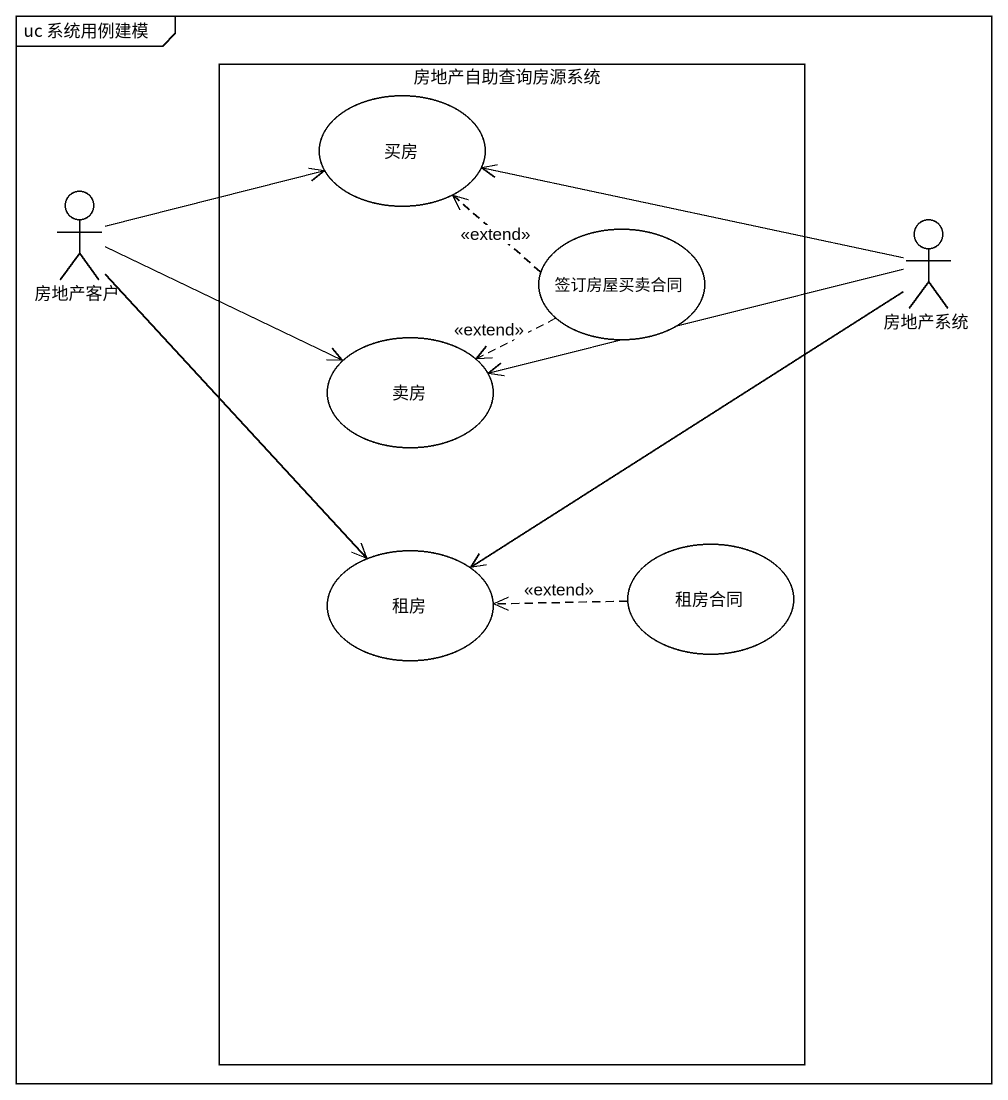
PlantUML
@startuml
mainframe uc 系统用例建模
rectangle 房地产自助查询房源系统 {
  usecase 买房
  usecase 签订房屋买卖合同
  usecase 卖房
  usecase 租房
  usecase 租房合同
}
actor 房地产客户
actor 房地产系统
房地产客户 -right-> 买房
房地产客户 -right-> 卖房
房地产客户 --> 租房
签订房屋买卖合同 .up.> 买房 : <<extend>>
签订房屋买卖合同 .left.> 卖房 : <<extend>>
房地产系统 -left-> 买房
房地产系统 -left-> 卖房
房地产系统 --> 租房
租房合同 .left.> 租房 : <<extend>>
@enduml
